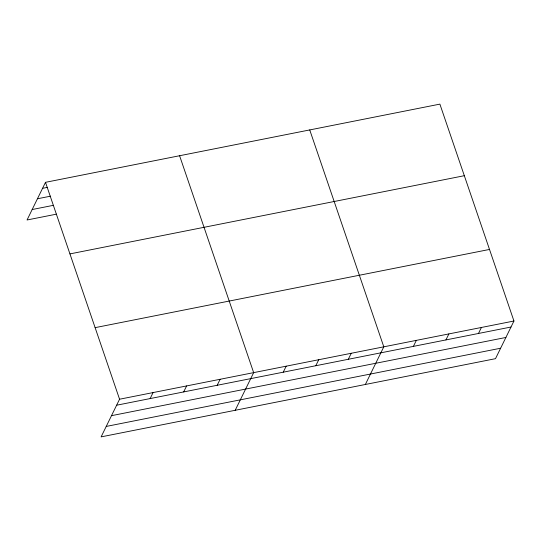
<?xml version="1.0" encoding="UTF-8"?>
<svg xmlns="http://www.w3.org/2000/svg" width="541" height="541" viewBox="0 0 541 541"><rect width="100%" height="100%" fill="white"/><g stroke="black" fill="none" stroke-linecap="round" stroke-linejoin="round"><path stroke-width="0.81" d="M45.498 182.324L119.561 399.224L101.113 436.878L495.502 358.676L513.95 321.016L439.887 104.122L45.498 182.324L27.05 219.984L56.487 214.148M150.148 398.575L153.083 392.577M183.67 391.927L186.611 385.929M217.191 385.28L220.133 379.282M235.207 410.288L253.655 372.634L179.592 155.734M283.254 372.181L286.189 366.183M315.788 365.73L318.73 359.731M348.323 359.278L351.265 353.28M365.351 384.482L383.799 346.828L309.736 129.928M413.398 346.375L416.34 340.37M445.933 339.924L448.874 333.919M478.474 333.472L481.416 327.467M42.556 188.329L47.466 187.355M37.437 198.77L50.523 196.18M32.169 209.536L53.424 205.323M69.938 253.905L464.327 175.697M95.121 327.65L489.51 249.442M119.561 399.224L513.95 321.016M116.619 405.223L511.008 327.021M111.507 415.671L505.889 337.462M106.232 426.436L500.621 348.228"/></g></svg>
